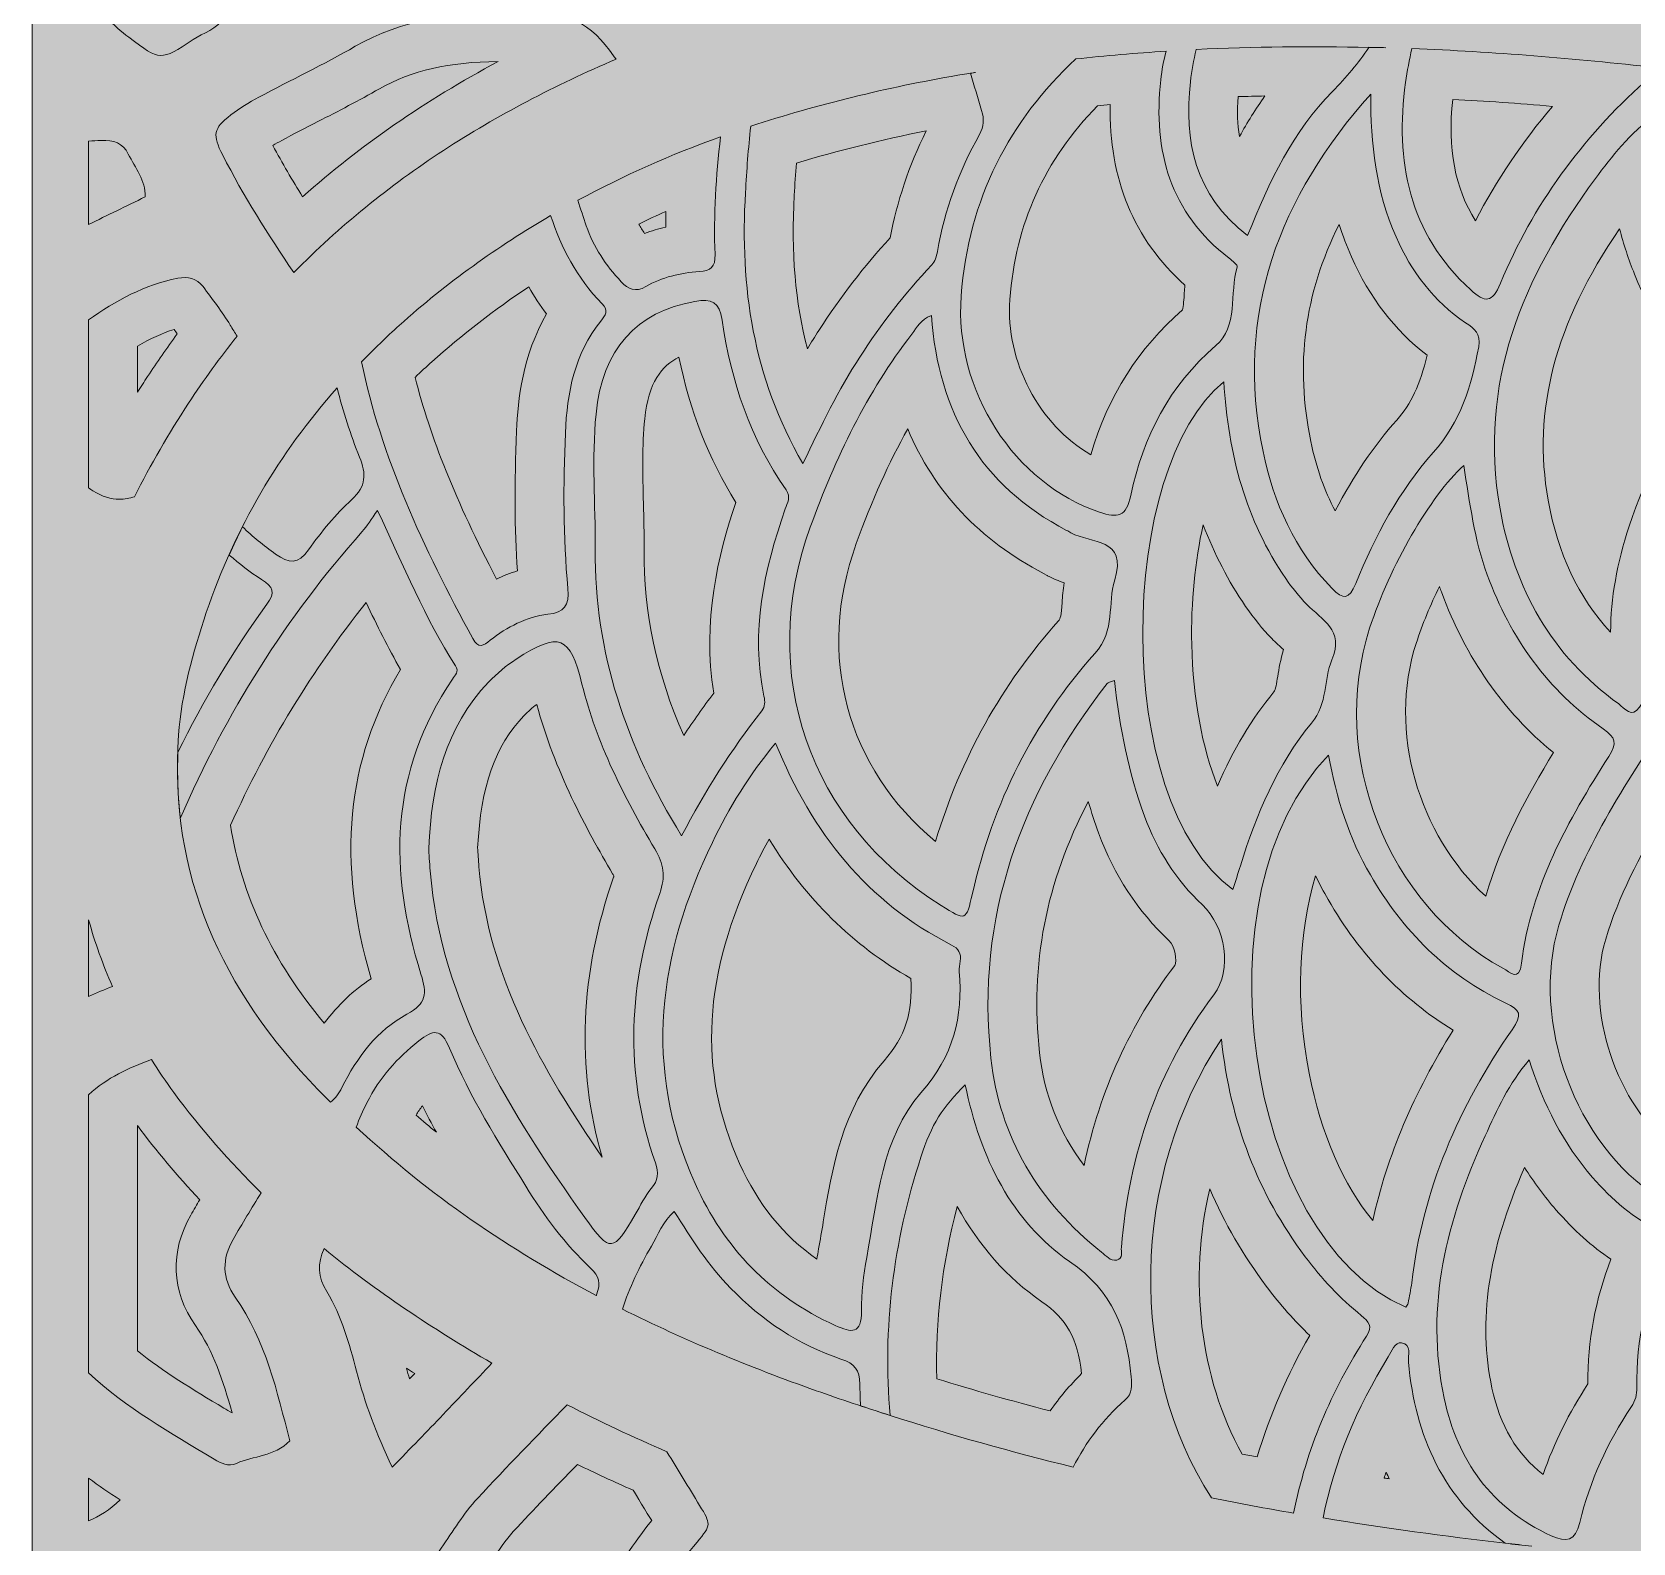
# Model space of a CAD drawing. Extents: x 140 to 2861, y -2860 to -140.
# Drawn here: x 140 to 664, y -1458 to -963 of the extents above; entities that cross this region are included whole.
import ezdxf

# ---------------------------------------------------------------- set-up
doc = ezdxf.new("R2010")
doc.units = 0
doc.header["$MEASUREMENT"] = 0
doc.layers.add('Layer 1', color=7, linetype='Continuous')

# ---------------------------------------------------------------- blocks, each defined once
blk = doc.blocks.new('block 3')
at = {"layer": 'Layer 1', "lineweight": 0}
blk.add_lwpolyline([(140.32, -139.6), (140.32, -2859.85), (2860.58, -2859.85), (2860.58, -139.6), (140.32, -139.6)], dxfattribs=at)
for points, knots in [([(222.09, -998.81), (225.98, -996.73), (230.02, -994.65), (233.93, -992.64), (240.53, -989.24), (247.37, -985.73), (254.08, -981.9), (264.53, -975.94), (276.88, -973.1), (292.88, -973), (269.1, -985.75), (247.71, -1000.55), (228.92, -1017.27), (225.58, -1011.92), (222.25, -1006.28), (219.14, -1000.46), (220.02, -999.95), (220.99, -999.4), (222.09, -998.81)], [0, 0, 0, 0, 1, 1, 1, 2, 2, 2, 3, 3, 3, 4, 4, 4, 5, 5, 5, 6, 6, 6, 6]), ([(535.17, -984.49), (538.09, -984.4), (541.03, -984.33), (543.97, -984.27), (540.9, -988.53), (538.16, -992.96), (535.66, -997.49), (534.98, -993.65), (534.83, -989.36), (535.17, -984.49)], [0, 0, 0, 0, 1, 1, 1, 2, 2, 2, 3, 3, 3, 3]), ([(612.93, -1025.14), (606.12, -1014.45), (603.71, -1001.48), (605.44, -985.38), (616.12, -985.94), (626.98, -986.7), (638.14, -987.66), (628.19, -999.31), (619.76, -1011.84), (612.93, -1025.14)], [0, 0, 0, 0, 1, 1, 1, 2, 2, 2, 3, 3, 3, 3]), ([(517.57, -1048.76), (517.45, -1050.55), (517.27, -1053.13), (516.97, -1054.36), (502.57, -1066.85), (492.69, -1082.42), (486.94, -1101.79), (470.19, -1092.08), (458.97, -1071.33), (460.46, -1050.93), (462.3, -1026.13), (471.72, -1005.32), (489.2, -987.47), (490.57, -987.33), (491.94, -987.2), (493.3, -987.08), (492.81, -1011.4), (501.02, -1031.24), (517.77, -1046.18), (517.69, -1047.08), (517.63, -1047.94), (517.57, -1048.76)], [0, 0, 0, 0, 1, 1, 1, 2, 2, 2, 3, 3, 3, 4, 4, 4, 5, 5, 5, 6, 6, 6, 7, 7, 7, 7]), ([(421.27, -1030.75), (412.83, -1039.9), (404.97, -1050.11), (397.87, -1061.12), (396.61, -1063.07), (395.39, -1065.04), (394.21, -1067.03), (390.18, -1051.99), (388.79, -1035.49), (389.86, -1016.75), (390.05, -1013.27), (390.28, -1009.76), (390.56, -1006.25), (404.09, -1002.17), (418.32, -998.63), (433.07, -995.68), (427.41, -1007.18), (423.45, -1018.94), (421.27, -1030.75)], [0, 0, 0, 0, 1, 1, 1, 2, 2, 2, 3, 3, 3, 4, 4, 4, 5, 5, 5, 6, 6, 6, 6]), ([(347.77, -1027.23), (345.41, -1027.77), (343.11, -1028.45), (340.89, -1029.27), (340.18, -1028.25), (339.54, -1027.23), (338.97, -1026.2), (341.89, -1024.79), (344.85, -1023.41), (347.85, -1022.06), (347.8, -1023.81), (347.78, -1025.53), (347.77, -1027.23)], [0, 0, 0, 0, 1, 1, 1, 2, 2, 2, 3, 3, 3, 4, 4, 4, 4]), ([(587.14, -1090.39), (579.6, -1098.84), (573.02, -1108.53), (567, -1120.16), (563.41, -1113.51), (560.76, -1105.97), (558.99, -1097.41), (553.82, -1072.44), (556.85, -1048.95), (568.27, -1026.34), (569.41, -1029.95), (570.74, -1033.46), (572.27, -1036.9), (578.18, -1050.26), (586.5, -1061.09), (597.04, -1069.18), (594.78, -1078.84), (591.77, -1085.2), (587.14, -1090.39)], [0, 0, 0, 0, 1, 1, 1, 2, 2, 2, 3, 3, 3, 4, 4, 4, 5, 5, 5, 6, 6, 6, 6]), ([(663.22, -1125.16), (659.19, -1137.4), (657.18, -1148.84), (657.12, -1159.86), (646.55, -1148.48), (639.82, -1134.22), (636.69, -1116.64), (631.45, -1087.23), (638.9, -1058.8), (660.09, -1027.75), (661.4, -1032.9), (663.01, -1037.82), (664.95, -1042.59), (670.95, -1057.25), (678.46, -1069.09), (687.78, -1078.53), (676.95, -1092.76), (668.7, -1108.42), (663.22, -1125.16)], [0, 0, 0, 0, 1, 1, 1, 2, 2, 2, 3, 3, 3, 4, 4, 4, 5, 5, 5, 6, 6, 6, 6]), ([(299.24, -1139.82), (296.93, -1140.53), (294.64, -1141.41), (292.36, -1142.49), (279.1, -1116.92), (270.63, -1095.89), (265.76, -1076.42), (267.63, -1074.61), (269.44, -1072.91), (271.21, -1071.32), (281.09, -1062.48), (291.72, -1054.26), (302.94, -1046.76), (304.73, -1049.9), (306.67, -1052.87), (308.78, -1055.67), (300.93, -1069.22), (299.38, -1083.67), (298.96, -1093.98), (298.22, -1111.35), (298.3, -1126.12), (299.24, -1139.82)], [0, 0, 0, 0, 1, 1, 1, 2, 2, 2, 3, 3, 3, 4, 4, 4, 5, 5, 5, 6, 6, 6, 7, 7, 7, 7]), ([(174.82, -1081.32), (174.82, -1081.32), (174.82, -1066.24), (174.82, -1066.24), (179.02, -1063.75), (182.96, -1061.95), (186.83, -1060.75), (187.18, -1061.24), (187.53, -1061.71), (187.87, -1062.19), (184.49, -1066.76), (181.23, -1071.43), (178.15, -1076.15), (177.01, -1077.88), (175.9, -1079.61), (174.82, -1081.32)], [0, 0, 0, 0, 1, 1, 1, 2, 2, 2, 3, 3, 3, 4, 4, 4, 5, 5, 5, 5]), ([(363.49, -1179.88), (360.09, -1184.37), (356.82, -1188.99), (353.67, -1193.76), (344.83, -1173.63), (340.57, -1153.5), (340.71, -1132.79), (340.73, -1127.68), (340.61, -1122.61), (340.49, -1117.71), (340.26, -1108.04), (340.04, -1098.9), (340.9, -1089.97), (342.04, -1078.15), (346.61, -1072.61), (352.12, -1069.8), (355.65, -1087.29), (361.88, -1103.23), (370.72, -1117.38), (364.99, -1134.54), (359.63, -1156.39), (363.49, -1179.88)], [0, 0, 0, 0, 1, 1, 1, 2, 2, 2, 3, 3, 3, 4, 4, 4, 5, 5, 5, 6, 6, 6, 7, 7, 7, 7]), ([(477.55, -1150.13), (477.23, -1154.44), (477.03, -1155.46), (476.38, -1156.19), (457.78, -1176.99), (444.28, -1201.22), (436.14, -1228.41), (407.12, -1204.49), (396.89, -1167.45), (410.18, -1130.89), (415.33, -1116.66), (420.85, -1104.33), (427.02, -1093.33), (435.6, -1113.84), (450.52, -1129.72), (471.64, -1140.74), (471.67, -1140.75), (471.69, -1140.76), (471.71, -1140.77), (471.71, -1140.77), (472.41, -1141.18), (472.41, -1141.18), (472.55, -1141.26), (472.68, -1141.34), (472.82, -1141.41), (474.67, -1142.42), (476.5, -1143.14), (478.22, -1143.7), (477.85, -1146.05), (477.69, -1148.22), (477.55, -1150.13)], [0, 0, 0, 0, 1, 1, 1, 2, 2, 2, 3, 3, 3, 4, 4, 4, 5, 5, 5, 6, 6, 6, 7, 7, 7, 8, 8, 8, 9, 9, 9, 10, 10, 10, 10]), ([(548.15, -1174.39), (547.81, -1176.55), (547.45, -1178.79), (546.89, -1179.46), (539.65, -1188.24), (533.68, -1198.15), (528.44, -1210.28), (523.45, -1197.83), (520.39, -1181.65), (520, -1163.92), (519.69, -1150.07), (521.08, -1136.51), (523.75, -1124.72), (527.34, -1134.25), (531.96, -1143.12), (537.64, -1151.42), (540.35, -1155.36), (543.21, -1158.88), (546.18, -1161.94), (547.56, -1163.36), (548.9, -1164.53), (550.09, -1165.57), (549.04, -1168.82), (548.56, -1171.85), (548.15, -1174.39)], [0, 0, 0, 0, 1, 1, 1, 2, 2, 2, 3, 3, 3, 4, 4, 4, 5, 5, 5, 6, 6, 6, 7, 7, 7, 8, 8, 8, 8]), ([(616.26, -1246.36), (594.25, -1226.29), (584.15, -1192.27), (593.47, -1163.54), (595.53, -1157.2), (598.19, -1150.85), (601.12, -1144.93), (601.32, -1145.51), (601.53, -1146.09), (601.74, -1146.67), (609.76, -1168.33), (622.08, -1186.01), (638.43, -1199.33), (629.88, -1213.23), (621.42, -1228.79), (616.26, -1246.36)], [0, 0, 0, 0, 1, 1, 1, 2, 2, 2, 3, 3, 3, 4, 4, 4, 5, 5, 5, 5]), ([(249.73, -1150.19), (253.25, -1157.69), (256.88, -1164.99), (260.99, -1172.11), (243.16, -1201.66), (240.01, -1234.89), (251.37, -1273.37), (245.62, -1277.12), (240.51, -1281.97), (235.96, -1287.98), (219, -1267.52), (208.85, -1246.06), (205.32, -1223.11), (217.2, -1196.68), (232.1, -1172.22), (249.73, -1150.19)], [0, 0, 0, 0, 1, 1, 1, 2, 2, 2, 3, 3, 3, 4, 4, 4, 5, 5, 5, 5]), ([(301.38, -1187.26), (302.78, -1185.82), (304.18, -1184.57), (305.56, -1183.53), (311.41, -1205.31), (321.85, -1224.54), (330.39, -1238.98), (330.6, -1239.34), (330.75, -1239.61), (330.85, -1239.81), (330.82, -1239.9), (330.79, -1240.01), (330.74, -1240.13), (319.65, -1271.7), (318.4, -1302.51), (326.99, -1331.81), (307.4, -1303.36), (289.62, -1272.52), (286.63, -1236.72), (286.45, -1234.53), (286.32, -1232.31), (286.21, -1230.47), (287.29, -1210.21), (291.85, -1197.25), (301.38, -1187.26)], [0, 0, 0, 0, 1, 1, 1, 2, 2, 2, 3, 3, 3, 4, 4, 4, 5, 5, 5, 6, 6, 6, 7, 7, 7, 8, 8, 8, 8]), ([(512.55, -1260.86), (514.51, -1262.7), (515.22, -1267.61), (514.43, -1269.07), (499.82, -1288.3), (490.02, -1309.89), (484.75, -1334.54), (476.55, -1323.69), (471.67, -1311.35), (470.17, -1297.64), (467.03, -1268.85), (472.26, -1241.7), (486.12, -1215.38), (487.15, -1218.89), (488.28, -1222.3), (489.51, -1225.65), (494.6, -1239.45), (502.35, -1251.3), (512.55, -1260.86)], [0, 0, 0, 0, 1, 1, 1, 2, 2, 2, 3, 3, 3, 4, 4, 4, 5, 5, 5, 6, 6, 6, 6]), ([(696.12, -1293.63), (696.12, -1293.63), (696.08, -1293.82), (696.08, -1293.82), (695.63, -1295.72), (694.69, -1299.65), (695.95, -1304.37), (697.27, -1309.52), (697.39, -1313.71), (687.22, -1320.53), (683.8, -1322.85), (680.65, -1325.86), (678.09, -1329.19), (659.05, -1314.83), (648.59, -1283.78), (655.52, -1260.44), (659.67, -1246.5), (666.54, -1233.4), (674.51, -1220.22), (683.53, -1233.56), (695.19, -1243.95), (709.42, -1251.31), (702.82, -1264.37), (698.37, -1278.55), (696.12, -1293.63)], [0, 0, 0, 0, 1, 1, 1, 2, 2, 2, 3, 3, 3, 4, 4, 4, 5, 5, 5, 6, 6, 6, 7, 7, 7, 8, 8, 8, 8]), ([(381.62, -1227.63), (393.64, -1247.26), (408.99, -1262.35), (428.02, -1273.3), (428.76, -1284.45), (426.19, -1292.31), (419.26, -1300.25), (405.46, -1316.1), (402.22, -1335.71), (399.36, -1353.01), (398.85, -1356.07), (398.37, -1358.96), (397.84, -1361.86), (397.63, -1363.01), (397.43, -1364.13), (397.26, -1365.22), (386.31, -1357.55), (377.98, -1347.21), (371.99, -1333.91), (358.17, -1303.26), (359.9, -1272.05), (377.46, -1235.68), (378.81, -1232.89), (380.19, -1230.21), (381.62, -1227.63)], [0, 0, 0, 0, 1, 1, 1, 2, 2, 2, 3, 3, 3, 4, 4, 4, 5, 5, 5, 6, 6, 6, 7, 7, 7, 8, 8, 8, 8]), ([(605.59, -1290.23), (592.72, -1310.69), (584.01, -1331.3), (579.25, -1352.62), (569.75, -1341.1), (562.3, -1324.16), (558.42, -1304.32), (553.92, -1281.28), (554.92, -1258.24), (560.55, -1239.7), (561.82, -1242.32), (563.18, -1244.89), (564.62, -1247.39), (575.18, -1265.71), (588.93, -1280.08), (605.59, -1290.23)], [0, 0, 0, 0, 1, 1, 1, 2, 2, 2, 3, 3, 3, 4, 4, 4, 5, 5, 5, 5]), ([(272.72, -1323.67), (270.46, -1321.82), (268.23, -1319.94), (266.04, -1318.04), (266.68, -1317.01), (267.38, -1316), (268.12, -1315.02), (269.6, -1317.95), (271.14, -1320.83), (272.72, -1323.67)], [0, 0, 0, 0, 1, 1, 1, 2, 2, 2, 3, 3, 3, 3]), ([(174.82, -1321.42), (181.04, -1329.78), (187.87, -1337.93), (195.22, -1345.77), (194.28, -1347.36), (193.31, -1349.03), (192.3, -1350.79), (185.45, -1362.67), (185.99, -1375.83), (193.79, -1386.91), (199.64, -1395.23), (202.95, -1405.07), (205.81, -1415.61), (204.92, -1415.08), (204.02, -1414.54), (203.13, -1414), (192.97, -1407.92), (183.28, -1402.12), (174.82, -1395.2), (174.82, -1395.2), (174.82, -1321.42), (174.82, -1321.42)], [0, 0, 0, 0, 1, 1, 1, 2, 2, 2, 3, 3, 3, 4, 4, 4, 5, 5, 5, 6, 6, 6, 7, 7, 7, 7]), ([(635.03, -1435.71), (626.43, -1429.1), (620.92, -1419.77), (618.3, -1407.44), (613.64, -1385.49), (617.02, -1362.44), (628.96, -1335.17), (632.04, -1340.09), (635.46, -1344.7), (639.22, -1349.04), (645.16, -1355.81), (651.04, -1361.1), (657.25, -1365.23), (652.13, -1378.4), (649.6, -1392.08), (649.72, -1406.02), (643.51, -1415.54), (638.6, -1425.48), (635.03, -1435.71)], [0, 0, 0, 0, 1, 1, 1, 2, 2, 2, 3, 3, 3, 4, 4, 4, 5, 5, 5, 6, 6, 6, 6]), ([(525.88, -1342.2), (530.69, -1353.42), (536.84, -1363.99), (544.37, -1374.05), (548.99, -1380.18), (553.71, -1385.52), (558.65, -1390.2), (551.26, -1403), (545.5, -1416.32), (541.45, -1430.01), (539.84, -1429.71), (538.19, -1429.4), (536.5, -1429.07), (522.48, -1403.83), (519.01, -1371.82), (525.88, -1342.2)], [0, 0, 0, 0, 1, 1, 1, 2, 2, 2, 3, 3, 3, 4, 4, 4, 5, 5, 5, 5]), ([(443.22, -1348.01), (450.3, -1360.86), (459.55, -1371.27), (470.92, -1379.17), (479.01, -1384.75), (482.57, -1391.05), (483.95, -1402.73), (480.12, -1406.49), (476.7, -1410.54), (473.63, -1414.93), (461.01, -1411.64), (448.61, -1408.14), (436.55, -1404.44), (435.99, -1385.76), (438.23, -1366.86), (443.22, -1348.01)], [0, 0, 0, 0, 1, 1, 1, 2, 2, 2, 3, 3, 3, 4, 4, 4, 5, 5, 5, 5]), ([(262.87, -1400.92), (263.78, -1401.51), (264.69, -1402.09), (265.61, -1402.67), (265.61, -1402.67), (263.93, -1404.45), (263.93, -1404.45), (263.56, -1403.28), (263.21, -1402.11), (262.87, -1400.92)], [0, 0, 0, 0, 1, 1, 1, 2, 2, 2, 3, 3, 3, 3]), ([(337.14, -1440.92), (337.8, -1442.01), (341.83, -1448.64), (343.19, -1450.87), (337.18, -1458.44), (332.24, -1465.7), (328.13, -1472.99), (323.91, -1480.46), (320.76, -1487.03), (318.31, -1493.49), (317.75, -1494.32), (317.19, -1495.14), (316.63, -1495.98), (308.97, -1488.5), (301.27, -1479.76), (293.17, -1469.3), (292.28, -1468.15), (291.32, -1466.5), (290.31, -1464.73), (290.4, -1464.6), (290.48, -1464.47), (290.57, -1464.33), (293.06, -1460.63), (295.41, -1457.12), (297.89, -1454.45), (304.66, -1447.15), (311.39, -1440.14), (318.86, -1432.46), (324.72, -1435.31), (330.78, -1438.11), (337.14, -1440.92)], [0, 0, 0, 0, 1, 1, 1, 2, 2, 2, 3, 3, 3, 4, 4, 4, 5, 5, 5, 6, 6, 6, 7, 7, 7, 8, 8, 8, 9, 9, 9, 10, 10, 10, 10]), ([(583.66, -1435.01), (583.98, -1435.73), (584.31, -1436.44), (584.64, -1437.15), (584.09, -1437.07), (583.55, -1436.99), (583, -1436.91), (583.21, -1436.28), (583.43, -1435.64), (583.66, -1435.01)], [0, 0, 0, 0, 1, 1, 1, 2, 2, 2, 3, 3, 3, 3])]:
    blk.add_open_spline(points, degree=3, knots=knots, dxfattribs=at)
blk = doc.blocks.new('block 5')
at = {"layer": 'Layer 1', "lineweight": 0}
blk.add_lwpolyline([(140.32, -139.6), (140.32, -2859.85), (2860.58, -2859.85), (2860.58, -139.6), (140.32, -139.6)], dxfattribs=at)
for points, knots in [([(158.82, -834.26), (164.78, -832.2), (170.88, -830.56), (177.22, -829.59), (190.52, -827.55), (203.94, -826.25), (217.29, -824.46), (226.16, -823.26), (234.81, -825.64), (243.6, -825.7), (246.51, -825.72), (248.33, -827.74), (249.37, -830.19), (250.79, -833.52), (252.05, -836.93), (253.1, -840.39), (254.16, -843.92), (252.75, -845.95), (248.82, -847.2), (240.94, -849.7), (232.95, -851.88), (225.23, -854.77), (208.13, -861.18), (196.66, -872.98), (192.24, -891), (190.64, -897.53), (189.68, -904.24), (187.83, -910.69), (183.9, -924.34), (187.85, -936.23), (195.4, -947.39), (197.95, -951.17), (200.83, -954.72), (203.43, -958.19), (200.82, -962.66), (196.43, -963.55), (193.04, -965.8), (182.33, -972.93), (182.35, -972.77), (172.03, -965.05), (166.87, -961.2), (162.62, -956.6), (158.82, -951.63), (158.82, -951.63), (158.82, -834.26), (158.82, -834.26)], [0, 0, 0, 0, 1, 1, 1, 2, 2, 2, 3, 3, 3, 4, 4, 4, 5, 5, 5, 6, 6, 6, 7, 7, 7, 8, 8, 8, 9, 9, 9, 10, 10, 10, 11, 11, 11, 12, 12, 12, 13, 13, 13, 14, 14, 14, 15, 15, 15, 15]), ([(214.54, -984.7), (225.05, -979.08), (235.81, -973.91), (246.15, -968), (261.57, -959.21), (278.26, -956.82), (295.59, -957), (297.67, -957.02), (299.79, -957.62), (301.79, -957.32), (314.58, -955.42), (323.83, -960.82), (330.68, -971.13), (330.94, -971.53), (331.24, -971.89), (331.56, -972.23), (311.6, -980.69), (292.67, -990.58), (274.99, -1002.14), (257.33, -1013.7), (240.92, -1026.94), (226.02, -1042.1), (217.63, -1029.67), (209.56, -1017.03), (202.74, -1003.62), (199.32, -996.88), (199.62, -995.05), (205.39, -990.49), (208.21, -988.26), (211.37, -986.4), (214.54, -984.7)], [0, 0, 0, 0, 1, 1, 1, 2, 2, 2, 3, 3, 3, 4, 4, 4, 5, 5, 5, 6, 6, 6, 7, 7, 7, 8, 8, 8, 9, 9, 9, 10, 10, 10, 10]), ([(532.26, -1037.42), (533.3, -1038.22), (535.1, -1039.64), (534.91, -1040.3), (532.3, -1048.87), (535.26, -1059.82), (527.92, -1066.04), (512.51, -1079.22), (504.14, -1095.89), (500.06, -1115.1), (498.6, -1122.14), (495.72, -1122.56), (489.77, -1120.56), (461.99, -1111.22), (442.24, -1080.83), (444.51, -1049.75), (446.89, -1017.67), (460.41, -992.39), (482, -972.14), (491.88, -971.06), (501.72, -970.22), (511.59, -969.6), (510.82, -972.68), (510.21, -975.75), (509.86, -978.94), (507.29, -1002.38), (512.86, -1022.47), (532.26, -1037.42)], [0, 0, 0, 0, 1, 1, 1, 2, 2, 2, 3, 3, 3, 4, 4, 4, 5, 5, 5, 6, 6, 6, 7, 7, 7, 8, 8, 8, 9, 9, 9, 9]), ([(578.02, -968.37), (578.02, -968.37), (578.02, -968.33), (578.02, -968.33), (579.83, -968.37), (581.67, -968.41), (583.52, -968.45), (581.67, -968.41), (579.83, -968.41), (578.02, -968.37), (574.52, -973.44), (570.61, -978.25), (566.07, -982.82), (553.28, -995.61), (545.36, -1012.29), (538.29, -1029.96), (520.81, -1016.59), (517.47, -998.99), (519.54, -979.59), (519.93, -975.98), (520.62, -972.48), (521.46, -969.03), (540.33, -968.1), (559.16, -967.91), (578.02, -968.37)], [0, 0, 0, 0, 1, 1, 1, 2, 2, 2, 3, 3, 3, 4, 4, 4, 5, 5, 5, 6, 6, 6, 7, 7, 7, 8, 8, 8, 8]), ([(668.31, -979.59), (647.76, -998.11), (631.66, -1019.97), (621.09, -1045.56), (618.36, -1052.17), (616.06, -1052.05), (611.33, -1047.75), (590.97, -1029.23), (586.47, -1005.41), (590.01, -979.82), (590.55, -976.06), (591.24, -972.37), (592.08, -968.76), (618.71, -969.76), (645.34, -971.95), (671.96, -974.98), (671, -976.63), (669.89, -978.17), (668.31, -979.59)], [0, 0, 0, 0, 1, 1, 1, 2, 2, 2, 3, 3, 3, 4, 4, 4, 5, 5, 5, 6, 6, 6, 6]), ([(443.39, -977.48), (445.34, -977.14), (447.29, -976.85), (449.24, -976.55), (448.7, -976.64), (448.16, -976.73), (447.62, -976.82), (448.77, -980.9), (449.96, -984.93), (451.19, -989), (452.11, -991.89), (451.96, -994.23), (450.5, -996.88), (443.85, -1008.87), (439.05, -1021.55), (436.74, -1035.15), (436.48, -1036.72), (435.94, -1038.53), (434.9, -1039.61), (426.06, -1048.9), (418.26, -1059.01), (411.31, -1069.81), (404.35, -1080.56), (398.78, -1092.05), (392.71, -1104.65), (376.23, -1076.34), (372.12, -1046.64), (373.89, -1015.9), (374.27, -1008.64), (374.85, -1001.41), (375.61, -994.19), (397.52, -986.97), (420.15, -981.51), (443.39, -977.48)], [0, 0, 0, 0, 1, 1, 1, 2, 2, 2, 3, 3, 3, 4, 4, 4, 5, 5, 5, 6, 6, 6, 7, 7, 7, 8, 8, 8, 9, 9, 9, 10, 10, 10, 11, 11, 11, 11]), ([(613.95, -1066.42), (611.6, -1079.14), (607.99, -1091.05), (599.08, -1101.04), (587.86, -1113.61), (580.06, -1128.4), (573.68, -1143.92), (571.49, -1149.22), (569.64, -1149.42), (565.88, -1145.5), (553.66, -1132.86), (546.78, -1117.45), (543.33, -1100.66), (533.95, -1055.44), (548.71, -1017.21), (578.6, -983.66), (578.56, -999.99), (580.33, -1015.55), (586.9, -1030.42), (591.97, -1041.87), (599.23, -1051.52), (609.64, -1058.55), (612.56, -1060.51), (614.75, -1062.08), (613.95, -1066.42)], [0, 0, 0, 0, 1, 1, 1, 2, 2, 2, 3, 3, 3, 4, 4, 4, 5, 5, 5, 6, 6, 6, 7, 7, 7, 8, 8, 8, 8]), ([(703.55, -1071.38), (708.35, -1075.53), (708.66, -1078.22), (704.62, -1083.06), (692.94, -1097.09), (684.1, -1112.8), (678.42, -1130.17), (674.46, -1142.19), (672.31, -1154.6), (673.42, -1167.13), (674.04, -1174.51), (670, -1179.19), (666.58, -1184.42), (664.05, -1188.38), (661.7, -1184.73), (659.78, -1183.38), (637.81, -1167.59), (625.59, -1145.54), (620.94, -1119.45), (613.64, -1078.45), (628.39, -1043.49), (652.14, -1011.33), (657.55, -1003.99), (663.24, -996.77), (671.92, -990.08), (671.92, -1007.18), (673.92, -1022.2), (679.76, -1036.53), (685.22, -1049.86), (692.59, -1061.97), (703.55, -1071.38)], [0, 0, 0, 0, 1, 1, 1, 2, 2, 2, 3, 3, 3, 4, 4, 4, 5, 5, 5, 6, 6, 6, 7, 7, 7, 8, 8, 8, 9, 9, 9, 10, 10, 10, 10]), ([(158.82, -999.05), (160.19, -998.96), (161.56, -998.87), (162.94, -998.81), (167.13, -998.65), (170.04, -999.63), (171.85, -1003.28), (174.1, -1007.82), (177.56, -1011.92), (177.36, -1017.29), (171.16, -1020.4), (164.93, -1023.32), (158.82, -1026.41), (158.82, -1026.41), (158.82, -999.05), (158.82, -999.05)], [0, 0, 0, 0, 1, 1, 1, 2, 2, 2, 3, 3, 3, 4, 4, 4, 5, 5, 5, 5]), ([(365.74, -997.61), (364.24, -1010.44), (363.4, -1023.28), (363.93, -1036.19), (364.09, -1040.34), (362.47, -1041.57), (358.79, -1041.8), (352.6, -1042.14), (346.64, -1043.64), (341.23, -1046.68), (337.88, -1048.6), (335.58, -1047.64), (333.2, -1045.1), (328.2, -1039.72), (324.13, -1033.69), (321.79, -1026.81), (320.83, -1024.05), (319.9, -1021.24), (319.06, -1018.44), (334.08, -1010.29), (349.68, -1003.41), (365.74, -997.61)], [0, 0, 0, 0, 1, 1, 1, 2, 2, 2, 3, 3, 3, 4, 4, 4, 5, 5, 5, 6, 6, 6, 7, 7, 7, 7]), ([(326.93, -1052.32), (329.2, -1054.63), (328.01, -1056.13), (326.55, -1057.97), (317.91, -1068.69), (315.48, -1081.41), (314.95, -1094.66), (314.22, -1111.65), (314.18, -1128.63), (315.75, -1145.54), (316.29, -1151.26), (314.6, -1153.37), (309.15, -1154.03), (302.08, -1154.87), (295.89, -1158.21), (290.32, -1162.52), (288.05, -1164.25), (286.51, -1165.44), (284.59, -1161.94), (268.46, -1132.36), (254.43, -1102.04), (248.21, -1071.34), (252.17, -1067.27), (256.24, -1063.27), (260.54, -1059.39), (276.18, -1045.41), (292.78, -1033.54), (310.11, -1023.43), (313.6, -1033.96), (318.64, -1043.83), (326.93, -1052.32)], [0, 0, 0, 0, 1, 1, 1, 2, 2, 2, 3, 3, 3, 4, 4, 4, 5, 5, 5, 6, 6, 6, 7, 7, 7, 8, 8, 8, 9, 9, 9, 10, 10, 10, 10]), ([(158.82, -1057.63), (167.64, -1051.31), (177.17, -1046.1), (188.05, -1043.97), (191.36, -1043.32), (194.26, -1043.89), (196.33, -1046.7), (199.38, -1050.85), (202.56, -1054.93), (205.23, -1059.33), (205.97, -1060.54), (206.71, -1061.76), (207.46, -1062.98), (201.88, -1069.94), (196.56, -1077.24), (191.54, -1084.91), (185.04, -1094.84), (179.09, -1105.01), (173.91, -1115.51), (172.28, -1116.05), (170.63, -1116.34), (168.95, -1116.34), (166.15, -1116.34), (163.27, -1115.52), (160.27, -1113.6), (159.78, -1113.29), (159.3, -1112.96), (158.82, -1112.63), (158.82, -1112.63), (158.82, -1057.63), (158.82, -1057.63)], [0, 0, 0, 0, 1, 1, 1, 2, 2, 2, 3, 3, 3, 4, 4, 4, 5, 5, 5, 6, 6, 6, 7, 7, 7, 8, 8, 8, 9, 9, 9, 10, 10, 10, 10]), ([(387.18, -1113.3), (388.87, -1115.72), (387.6, -1117.53), (386.91, -1119.49), (380, -1139.43), (375.46, -1159.64), (379.96, -1180.88), (380.3, -1182.54), (380.38, -1184.26), (379.23, -1185.69), (369.24, -1198.33), (360.63, -1211.89), (352.98, -1226.53), (334.81, -1197.25), (324.48, -1166.63), (324.71, -1132.7), (324.78, -1117.95), (323.55, -1103.19), (324.97, -1088.44), (327.01, -1067.27), (338.15, -1054.94), (357.36, -1051.56), (362.86, -1050.59), (365.43, -1051.75), (366.28, -1057.66), (369.08, -1077.72), (375.58, -1096.51), (387.18, -1113.3)], [0, 0, 0, 0, 1, 1, 1, 2, 2, 2, 3, 3, 3, 4, 4, 4, 5, 5, 5, 6, 6, 6, 7, 7, 7, 8, 8, 8, 9, 9, 9, 9]), ([(448.19, -1245.47), (446.16, -1254.54), (446.08, -1254.5), (437.94, -1249.39), (394.6, -1222.11), (377.73, -1173.35), (395.13, -1125.44), (403.32, -1102.85), (413.65, -1081.37), (428.37, -1062.24), (430.02, -1060.09), (431.21, -1057.43), (434.75, -1056.17), (437.13, -1087.9), (450.84, -1111.84), (479.05, -1126.55), (479.51, -1126.79), (480.01, -1127.09), (480.47, -1127.36), (486.96, -1130.9), (499.1, -1128.9), (494.8, -1142.77), (492.34, -1150.65), (495.15, -1159.17), (488.31, -1166.86), (468.17, -1189.37), (454.92, -1215.85), (448.19, -1245.47)], [0, 0, 0, 0, 1, 1, 1, 2, 2, 2, 3, 3, 3, 4, 4, 4, 5, 5, 5, 6, 6, 6, 7, 7, 7, 8, 8, 8, 9, 9, 9, 9]), ([(550.82, -1142.35), (552.85, -1145.3), (555.12, -1148.19), (557.62, -1150.76), (562.58, -1155.83), (570.07, -1159.17), (565.88, -1168.97), (563.11, -1175.54), (564.65, -1183.15), (559.23, -1189.64), (547.98, -1203.28), (541.17, -1219.54), (535.91, -1236.36), (535.1, -1238.94), (534.34, -1241.47), (533.45, -1244.2), (493.45, -1214.96), (495.76, -1105.69), (530.53, -1077.84), (531.88, -1101.7), (537.72, -1123.21), (550.82, -1142.35)], [0, 0, 0, 0, 1, 1, 1, 2, 2, 2, 3, 3, 3, 4, 4, 4, 5, 5, 5, 6, 6, 6, 7, 7, 7, 7]), ([(240.22, -1079.83), (242.14, -1087.59), (244.56, -1095.16), (247.56, -1102.58), (249.78, -1108.04), (249.75, -1112.07), (244.98, -1116.45), (239.72, -1121.33), (235.03, -1126.98), (230.88, -1132.86), (227.38, -1137.81), (224.43, -1137.39), (220.08, -1134.32), (216.13, -1131.55), (212.51, -1128.51), (209.21, -1125.36), (207.67, -1128.4), (206.29, -1131.47), (204.91, -1134.62), (208.17, -1137.47), (211.63, -1140.16), (215.43, -1142.62), (219.35, -1145.15), (220.08, -1146.76), (217.16, -1150.76), (206.06, -1166.13), (196.38, -1182.3), (188.08, -1199.21), (187.81, -1206.59), (188.08, -1213.77), (188.89, -1220.73), (203.79, -1186.42), (223.46, -1155.06), (248.4, -1126.94), (250.05, -1125.09), (251.36, -1122.94), (253.47, -1119.98), (262.04, -1138.43), (269.03, -1155.41), (278.95, -1170.85), (280.25, -1172.93), (278.83, -1173.97), (277.99, -1175.24), (257.31, -1205.59), (257.08, -1238.29), (267.65, -1271.9), (269.65, -1278.28), (269.49, -1281.55), (263.08, -1285.01), (253.28, -1290.27), (246.71, -1299.15), (241.79, -1309.02), (240.79, -1311.02), (239.56, -1312.59), (238.06, -1313.82), (236.68, -1312.44), (235.3, -1311.09), (233.92, -1309.67), (202.56, -1277.05), (184.97, -1239.44), (188.31, -1193.52), (189.31, -1179.81), (192.96, -1166.51), (197.38, -1153.45), (206.79, -1125.63), (221.24, -1101.31), (240.22, -1079.83)], [0, 0, 0, 0, 1, 1, 1, 2, 2, 2, 3, 3, 3, 4, 4, 4, 5, 5, 5, 6, 6, 6, 7, 7, 7, 8, 8, 8, 9, 9, 9, 10, 10, 10, 11, 11, 11, 12, 12, 12, 13, 13, 13, 14, 14, 14, 15, 15, 15, 16, 16, 16, 17, 17, 17, 18, 18, 18, 19, 19, 19, 20, 20, 20, 21, 21, 21, 22, 22, 22, 22]), ([(656.52, -1200.59), (643.18, -1221.53), (631.04, -1243.09), (627.97, -1268.33), (627.2, -1274.59), (624.24, -1271.21), (621.9, -1269.94), (583.94, -1249.2), (564.77, -1200.17), (578.25, -1158.6), (584.86, -1138.23), (598, -1115.34), (609.03, -1105.31), (611.06, -1117.6), (612.52, -1129.63), (616.75, -1141.12), (624.4, -1161.79), (636.54, -1179), (654.71, -1191.56), (658.86, -1194.45), (659.32, -1196.21), (656.52, -1200.59)], [0, 0, 0, 0, 1, 1, 1, 2, 2, 2, 3, 3, 3, 4, 4, 4, 5, 5, 5, 6, 6, 6, 7, 7, 7, 7]), ([(289.86, -1176.16), (292.55, -1173.39), (295.54, -1170.82), (298.81, -1168.74), (313.1, -1159.52), (316.41, -1160.94), (320.36, -1176.89), (325.17, -1196.25), (334.12, -1213.85), (344.19, -1230.87), (347.14, -1235.9), (347.8, -1239.9), (345.84, -1245.43), (335.58, -1274.63), (334, -1304.14), (344.42, -1333.72), (345.53, -1336.99), (345.34, -1339.37), (343.07, -1342.06), (340.96, -1344.6), (339.5, -1347.67), (337.81, -1350.55), (330.66, -1362.81), (329.74, -1363.5), (321.32, -1351.59), (296.89, -1317.24), (274.34, -1281.78), (270.68, -1238.05), (270.45, -1235.29), (270.3, -1232.52), (270.19, -1230.52), (271.18, -1209.81), (275.53, -1191.14), (289.86, -1176.16)], [0, 0, 0, 0, 1, 1, 1, 2, 2, 2, 3, 3, 3, 4, 4, 4, 5, 5, 5, 6, 6, 6, 7, 7, 7, 8, 8, 8, 9, 9, 9, 10, 10, 10, 11, 11, 11, 11]), ([(495.45, -1365.54), (493.34, -1365.96), (491.99, -1364.12), (490.46, -1362.93), (469.86, -1346.6), (457.11, -1325.39), (454.26, -1299.38), (449.23, -1253.19), (464.1, -1212.77), (492.34, -1176.73), (492.61, -1176.35), (493.26, -1176.27), (494.68, -1175.7), (496.45, -1191.3), (499.33, -1205.97), (504.52, -1220.11), (508.63, -1231.25), (514.82, -1241.05), (523.5, -1249.2), (531.03, -1256.27), (533.37, -1270.52), (527.23, -1278.67), (508.59, -1303.18), (499.56, -1331.04), (496.95, -1361.31), (496.84, -1362.85), (497.64, -1365.04), (495.45, -1365.54)], [0, 0, 0, 0, 1, 1, 1, 2, 2, 2, 3, 3, 3, 4, 4, 4, 5, 5, 5, 6, 6, 6, 7, 7, 7, 8, 8, 8, 9, 9, 9, 9]), ([(728.4, -1242.09), (732.78, -1243.63), (731.36, -1245.47), (729.67, -1248.08), (720.22, -1262.8), (714.46, -1278.94), (711.92, -1296.19), (711.73, -1297.57), (711.08, -1299.07), (711.42, -1300.3), (715.38, -1315.63), (708.31, -1325.66), (696.21, -1333.76), (693.09, -1335.88), (690.21, -1339.1), (688.56, -1342.49), (684.14, -1351.44), (678.92, -1348.82), (672.65, -1344.87), (645.72, -1327.92), (630.77, -1287.54), (640.19, -1255.88), (647.49, -1231.33), (661.63, -1210.35), (676.23, -1187.65), (685.64, -1215.12), (702.55, -1233.06), (728.4, -1242.09)], [0, 0, 0, 0, 1, 1, 1, 2, 2, 2, 3, 3, 3, 4, 4, 4, 5, 5, 5, 6, 6, 6, 7, 7, 7, 8, 8, 8, 9, 9, 9, 9]), ([(363.05, -1228.72), (368.47, -1217.5), (374.92, -1206.89), (383.76, -1196.25), (395.75, -1225.76), (413.77, -1248.27), (441.35, -1262.34), (443.66, -1263.49), (444.62, -1265.14), (444.2, -1267.68), (444.01, -1268.79), (443.81, -1269.91), (443.89, -1271.02), (445.12, -1285.97), (442.01, -1298.53), (431.33, -1310.75), (418.46, -1325.54), (417.07, -1345.87), (413.58, -1364.73), (412.54, -1370.42), (411.77, -1376.33), (411.85, -1382.1), (412, -1389.9), (408.66, -1389.4), (403.24, -1386.94), (381.99, -1377.3), (366.85, -1361.47), (357.4, -1340.49), (340.23, -1302.41), (345.45, -1265.18), (363.05, -1228.72)], [0, 0, 0, 0, 1, 1, 1, 2, 2, 2, 3, 3, 3, 4, 4, 4, 5, 5, 5, 6, 6, 6, 7, 7, 7, 8, 8, 8, 9, 9, 9, 10, 10, 10, 10]), ([(590.85, -1379.6), (590.74, -1380.1), (590.32, -1380.48), (590.05, -1380.95), (537.33, -1358.2), (521.08, -1244.62), (564.8, -1200.21), (567.3, -1214.31), (571.53, -1227.34), (578.48, -1239.4), (589.05, -1257.73), (603.46, -1272.13), (622.63, -1281.28), (627.7, -1283.7), (628.35, -1285.04), (624.86, -1290.08), (607.53, -1315.13), (595.54, -1342.45), (592.01, -1373.03), (591.74, -1375.22), (591.28, -1377.41), (590.85, -1379.6)], [0, 0, 0, 0, 1, 1, 1, 2, 2, 2, 3, 3, 3, 4, 4, 4, 5, 5, 5, 6, 6, 6, 7, 7, 7, 7]), ([(158.82, -1254.06), (160.91, -1261.49), (163.52, -1268.78), (166.65, -1275.93), (163.98, -1276.92), (161.37, -1277.99), (158.82, -1279.19), (158.82, -1279.19), (158.82, -1254.06), (158.82, -1254.06)], [0, 0, 0, 0, 1, 1, 1, 2, 2, 2, 3, 3, 3, 3]), ([(276.99, -1296.11), (283.63, -1312.09), (292.93, -1326.69), (302, -1341.37), (307.99, -1351.13), (314.79, -1360.31), (323.21, -1368.15), (326.09, -1370.84), (326.59, -1373.18), (325.13, -1376.87), (325.09, -1376.95), (325.09, -1377.06), (325.05, -1377.14), (296.81, -1362.23), (270.38, -1344.25), (246.48, -1321.97), (247.48, -1319.28), (248.63, -1316.63), (249.98, -1313.98), (254.09, -1305.87), (259.85, -1299.26), (267, -1293.73), (271.57, -1290.19), (274.18, -1289.35), (276.99, -1296.11)], [0, 0, 0, 0, 1, 1, 1, 2, 2, 2, 3, 3, 3, 4, 4, 4, 5, 5, 5, 6, 6, 6, 7, 7, 7, 8, 8, 8, 8]), ([(529.72, -1293.15), (532.64, -1320.47), (541.64, -1343.71), (557.16, -1364.42), (562.54, -1371.57), (568.49, -1378.1), (575.52, -1383.67), (577.98, -1385.63), (579.33, -1387.21), (577.25, -1390.44), (565.61, -1408.46), (557.5, -1427.7), (553.35, -1448.41), (544.4, -1446.88), (535.45, -1445.19), (526.46, -1443.42), (499.1, -1401.16), (499.72, -1338.11), (529.72, -1293.15)], [0, 0, 0, 0, 1, 1, 1, 2, 2, 2, 3, 3, 3, 4, 4, 4, 5, 5, 5, 6, 6, 6, 6]), ([(158.82, -1311.38), (164.92, -1305.84), (172, -1302.48), (179.41, -1299.89), (181.71, -1303.53), (184.16, -1307.12), (186.77, -1310.67), (195.51, -1322.58), (205.11, -1333.45), (215.38, -1343.49), (212.17, -1348.5), (209.13, -1353.62), (206.16, -1358.78), (202.51, -1365.1), (202.47, -1371.45), (206.88, -1377.7), (216.91, -1391.96), (220.53, -1408.61), (224.7, -1424.73), (219.59, -1429.98), (212.83, -1429.56), (207.26, -1432.1), (204.59, -1433.31), (202.18, -1432.11), (199.96, -1430.76), (185.66, -1422.13), (171.06, -1413.95), (158.82, -1402.44), (158.82, -1402.44), (158.82, -1311.38), (158.82, -1311.38)], [0, 0, 0, 0, 1, 1, 1, 2, 2, 2, 3, 3, 3, 4, 4, 4, 5, 5, 5, 6, 6, 6, 7, 7, 7, 8, 8, 8, 9, 9, 9, 10, 10, 10, 10]), ([(665.74, -1407.26), (665.78, -1409.57), (665.24, -1411.57), (663.93, -1413.53), (656.13, -1425.21), (650.33, -1437.85), (647.06, -1451.45), (645.57, -1457.71), (642.72, -1458.13), (637.65, -1455.79), (618.13, -1446.84), (606.99, -1431.2), (602.65, -1410.76), (596.23, -1380.56), (603.49, -1352.21), (616.06, -1324.85), (619.94, -1316.4), (623.74, -1307.75), (630.51, -1299.95), (635.08, -1314.59), (641.61, -1327.39), (651.25, -1338.49), (657.55, -1345.67), (664.62, -1351.94), (673.38, -1355.97), (676.96, -1357.62), (677.49, -1359.31), (675.73, -1362.93), (668.85, -1376.87), (665.39, -1391.67), (665.74, -1407.26)], [0, 0, 0, 0, 1, 1, 1, 2, 2, 2, 3, 3, 3, 4, 4, 4, 5, 5, 5, 6, 6, 6, 7, 7, 7, 8, 8, 8, 9, 9, 9, 10, 10, 10, 10]), ([(350.6, -1349.59), (356.29, -1358.66), (361.74, -1367.34), (368.97, -1374.68), (379.26, -1385.21), (391.18, -1393.32), (405.16, -1397.93), (409.66, -1399.39), (411.27, -1401.58), (411.35, -1406.19), (411.39, -1408.53), (411.46, -1410.88), (411.58, -1413.22), (414.81, -1414.3), (417.99, -1415.37), (421.22, -1416.41), (418.76, -1388.01), (422.26, -1359.78), (431.33, -1331.77), (434.78, -1321.08), (438.51, -1315.32), (445.85, -1308.14), (450.81, -1332.19), (461.03, -1352.82), (480.01, -1366), (494.38, -1375.91), (498.8, -1388.32), (500.14, -1403.77), (500.41, -1406.65), (500.68, -1409.11), (498.18, -1411.34), (490.77, -1417.87), (485.31, -1425.28), (481.2, -1433.35), (461.14, -1428.4), (441.12, -1422.79), (421.22, -1416.41), (413.15, -1413.83), (405.08, -1411.14), (397.05, -1408.3), (375.27, -1400.58), (354.02, -1391.82), (333.62, -1381.6), (335.89, -1374.64), (339.08, -1367.77), (343.11, -1360.97), (345.3, -1357.24), (346.76, -1352.94), (350.6, -1349.59)], [0, 0, 0, 0, 1, 1, 1, 2, 2, 2, 3, 3, 3, 4, 4, 4, 5, 5, 5, 6, 6, 6, 7, 7, 7, 8, 8, 8, 9, 9, 9, 10, 10, 10, 11, 11, 11, 12, 12, 12, 13, 13, 13, 14, 14, 14, 15, 15, 15, 16, 16, 16, 16]), ([(290.87, -1399.29), (285.57, -1404.91), (280.24, -1410.5), (274.93, -1416.1), (269.64, -1421.67), (264.27, -1427.14), (258.27, -1433.35), (252.98, -1422.46), (249.32, -1412.34), (246.55, -1401.92), (244.15, -1392.91), (241.82, -1383.94), (236.84, -1375.87), (233.89, -1371.1), (233.72, -1366.51), (235.92, -1361.79), (253.04, -1375.77), (271.56, -1388.04), (290.87, -1399.29)], [0, 0, 0, 0, 1, 1, 1, 2, 2, 2, 3, 3, 3, 4, 4, 4, 5, 5, 5, 6, 6, 6, 6]), ([(584.36, -1397.2), (585.47, -1395.39), (586.44, -1392.32), (588.7, -1392.66), (592.12, -1393.16), (590.74, -1396.7), (590.93, -1398.93), (593.24, -1423.32), (602.42, -1443.84), (622.59, -1458.21), (625.51, -1458.56), (628.39, -1458.9), (631.31, -1459.21), (628.43, -1458.94), (625.55, -1458.6), (622.67, -1458.29), (622.63, -1458.29), (622.63, -1458.25), (622.59, -1458.21), (602.88, -1455.98), (582.98, -1453.26), (563, -1449.99), (566.61, -1431.62), (573.91, -1414.1), (584.36, -1397.2)], [0, 0, 0, 0, 1, 1, 1, 2, 2, 2, 3, 3, 3, 4, 4, 4, 5, 5, 5, 6, 6, 6, 7, 7, 7, 8, 8, 8, 8]), ([(274.28, -1459.85), (278.13, -1454.34), (281.62, -1448.46), (286.16, -1443.57), (295.79, -1433.19), (305.67, -1423.05), (315.57, -1412.92), (326.26, -1418.44), (337.14, -1423.52), (348.18, -1428.28), (351.75, -1434.14), (355.3, -1440.01), (358.87, -1445.86), (362.62, -1452.02), (362.8, -1452.16), (358.03, -1457.96), (352.09, -1465.18), (346.67, -1472.68), (342.06, -1480.85), (338.39, -1487.34), (335.16, -1493.83), (332.63, -1500.9), (328.77, -1506.48), (325.13, -1512.15), (321.74, -1517.89), (318.13, -1518.27), (313.64, -1515.23), (307.35, -1509.25), (297.56, -1499.94), (288.78, -1489.75), (280.53, -1479.11), (278.01, -1475.86), (276.19, -1472.08), (274.01, -1468.57), (272.16, -1465.58), (272.34, -1462.62), (274.28, -1459.85)], [0, 0, 0, 0, 1, 1, 1, 2, 2, 2, 3, 3, 3, 4, 4, 4, 5, 5, 5, 6, 6, 6, 7, 7, 7, 8, 8, 8, 9, 9, 9, 10, 10, 10, 11, 11, 11, 12, 12, 12, 12]), ([(158.82, -1436.97), (162.13, -1439.37), (165.56, -1441.72), (169.18, -1444.04), (165.77, -1447.48), (162.26, -1449.36), (158.82, -1450.97), (158.82, -1450.97), (158.82, -1436.97), (158.82, -1436.97)], [0, 0, 0, 0, 1, 1, 1, 2, 2, 2, 3, 3, 3, 3])]:
    blk.add_open_spline(points, degree=3, knots=knots, dxfattribs=at)
blk = doc.blocks.new('block 4')
at = {"layer": 'Layer 1'}
blk.add_blockref('block 5', (0, 0), dxfattribs=at)
blk = doc.blocks.new('block 2')
at = {"layer": 'Layer 1', "true_color": 0xf9a21a}
h = blk.add_hatch(color=40, dxfattribs=at)
h.dxf.hatch_style = 2
h.paths.add_polyline_path([(2860.58, -139.6), (2860.58, -2859.85), (140.32, -2859.85), (140.32, -139.6)])
at = {"layer": 'Layer 1', "lineweight": 0}
blk.add_lwpolyline([(2860.58, -139.6), (2860.58, -2859.85), (140.32, -2859.85), (140.32, -139.6), (2860.58, -139.6)], dxfattribs=at)
at = {"layer": 'Layer 1'}
for name in ['block 3', 'block 4']:
    blk.add_blockref(name, (0, 0), dxfattribs=at)

msp = doc.modelspace()

# ---------------------------------------------------------------- block references
at = {"layer": 'Layer 1'}
msp.add_blockref('block 2', (0, 0), dxfattribs=at)

doc.saveas('drawing.dxf')
